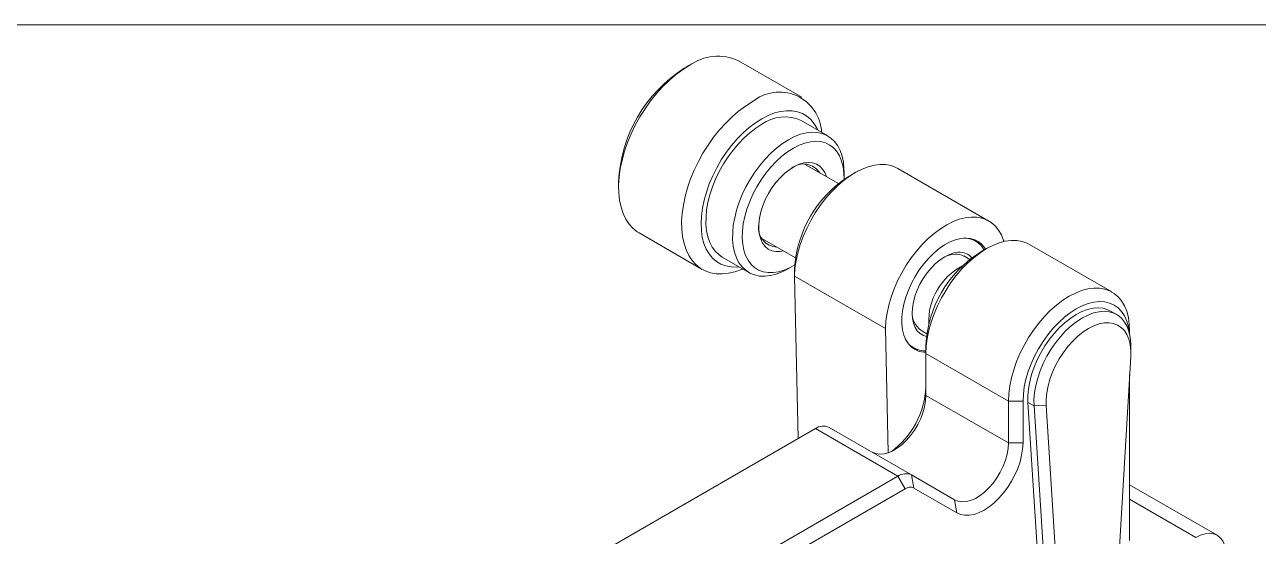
# Model space of a CAD drawing. Header units: inches. Extents: x 0.1 to 10.9, y 0 to 8.5.
# Drawn here: x 7.199 to 8.998, y 7.704 to 8.451 of the extents above; entities that cross this region are included whole.
import ezdxf

# ---------------------------------------------------------------- set-up
doc = ezdxf.new("R2010")
doc.units = ezdxf.units.IN
doc.header["$MEASUREMENT"] = 0

msp = doc.modelspace()

# ---------------------------------------------------------------- linework, layer by layer
at = {"color": 7, "linetype": 'Continuous', "lineweight": 0}
for p, q in [((0.0622, 8.4506), (10.9445, 8.4506)), ((8.1674, 8.3909), (8.1603, 8.3868)), ((8.3318, 8.345), (8.2399, 8.398)), ((8.3698, 8.2884), (8.3309, 8.3108)), ((8.3853, 8.2189), (8.3361, 8.2472)), ((8.6047, 8.1643), (8.4721, 8.2409)), ((8.0648, 8.2214), (8.0648, 8.2133)), ((8.3937, 8.2276), (8.3937, 8.2357)), ((8.4096, 8.2347), (8.4008, 8.2296)), ((8.0949, 8.1469), (8.1868, 8.0938)), ((8.2736, 8.139), (8.3228, 8.1106)), ((8.5819, 8.1371), (8.5791, 8.1385)), ((8.5854, 8.135), (8.5819, 8.1371)), ((8.5768, 8.1083), (8.5682, 8.1133)), ((8.6014, 8.124), (8.5908, 8.1178)), ((8.7841, 8.0608), (8.6639, 8.1301)), ((8.216, 8.1116), (8.2548, 8.0892)), ((8.3124, 8.0949), (8.3194, 8.099)), ((8.3213, 8.0841), (8.4538, 8.0076)), ((8.3213, 8.0841), (8.3267, 7.847)), ((8.7911, 8.0279), (8.7822, 8.033)), ((8.458, 7.8262), (8.4538, 8.0076)), ((8.5057, 8.005), (8.5143, 8)), ((8.81, 8.0035), (8.81, 7.9992)), ((8.4893, 7.9829), (8.4919, 7.9812)), ((8.4919, 7.9812), (8.4954, 7.9792)), ((8.513, 7.9831), (8.513, 7.9709)), ((8.6333, 7.9015), (8.513, 7.9709)), ((8.513, 7.9709), (8.513, 7.91)), ((8.8118, 7.9719), (8.8118, 7.9821)), ((8.794, 7.6722), (8.8116, 7.9667)), ((8.81, 7.6984), (8.81, 7.9398)), ((8.6333, 7.8406), (8.513, 7.91)), ((8.6333, 7.9015), (8.6545, 7.9015)), ((8.6333, 7.8406), (8.6333, 7.9015)), ((8.6545, 7.9015), (8.6545, 7.8406)), ((8.6617, 7.8998), (8.6793, 7.6257)), ((8.6706, 7.8947), (8.6617, 7.8998)), ((8.6882, 7.8954), (8.6706, 7.8947)), ((8.6882, 7.6206), (8.6706, 7.8947)), ((8.6882, 7.8954), (8.7058, 7.6213)), ((8.3518, 7.8615), (7.9629, 7.637)), ((8.472, 7.7921), (8.3518, 7.8615)), ((8.492, 7.7941), (8.3718, 7.8634)), ((8.6333, 7.8406), (8.6545, 7.8406)), ((8.0831, 7.5676), (8.472, 7.7921)), ((8.472, 7.7921), (8.4826, 7.7737)), ((8.492, 7.7941), (8.4951, 7.7749)), ((8.492, 7.7941), (8.5548, 7.7578)), ((8.4826, 7.7737), (8.0937, 7.5492)), ((8.5579, 7.7387), (8.4951, 7.7749)), ((8.9376, 7.706), (8.81, 7.7797)), ((8.5548, 7.7578), (8.5579, 7.7387))]:
    msp.add_line(p, q, dxfattribs=at)
at = {"color": 8, "linetype": 'Continuous', "lineweight": 0}
msp.add_line((8.9064, 7.7029), (8.81, 7.7585), dxfattribs=at)
at = {"color": 7, "linetype": 'Continuous', "lineweight": 0, "flags": 128}
for points in [[(8.1677, 8.3911), (8.1578, 8.3848), (8.148, 8.3776), (8.1384, 8.3693), (8.129, 8.3601), (8.12, 8.3502), (8.1115, 8.3395), (8.1034, 8.3281), (8.096, 8.3163), (8.0892, 8.304), (8.0832, 8.2915), (8.0779, 8.2787), (8.0735, 8.2659), (8.07, 8.2532), (8.0673, 8.2407), (8.0656, 8.2284), (8.0649, 8.2166), (8.0651, 8.2052), (8.0663, 8.1946), (8.0684, 8.1846), (8.0714, 8.1754), (8.0753, 8.1672), (8.0801, 8.1599), (8.0857, 8.1537), (8.0921, 8.1486), (8.0949, 8.1469)], [(8.2597, 8.338), (8.2498, 8.3318), (8.2399, 8.3245), (8.2303, 8.3162), (8.221, 8.3071), (8.212, 8.2971), (8.2034, 8.2864), (8.1954, 8.2751), (8.1879, 8.2632), (8.1812, 8.2509), (8.1751, 8.2384), (8.1699, 8.2257), (8.1654, 8.2129), (8.1619, 8.2001), (8.1593, 8.1876), (8.1576, 8.1753), (8.1568, 8.1635), (8.157, 8.1522), (8.1582, 8.1415), (8.1603, 8.1315), (8.1633, 8.1224), (8.1672, 8.1141), (8.172, 8.1069), (8.1776, 8.1007), (8.184, 8.0956), (8.1911, 8.0916), (8.1988, 8.0889), (8.207, 8.0874), (8.2158, 8.0871), (8.2249, 8.088), (8.2344, 8.0902), (8.2441, 8.0935), (8.246, 8.0943)], [(8.2737, 8.3135), (8.2645, 8.3076), (8.2554, 8.3007), (8.2464, 8.2928), (8.2378, 8.284), (8.2295, 8.2744), (8.2217, 8.2642), (8.2145, 8.2533), (8.208, 8.242), (8.2021, 8.2303), (8.1971, 8.2185), (8.1928, 8.2065), (8.1895, 8.1946), (8.1871, 8.1829), (8.1856, 8.1715), (8.1851, 8.1606), (8.1855, 8.1501), (8.1869, 8.1404), (8.1893, 8.1314), (8.1926, 8.1234), (8.1967, 8.1162), (8.2018, 8.1101), (8.2076, 8.1052), (8.2141, 8.1013), (8.2212, 8.0987), (8.229, 8.0974), (8.2372, 8.0972), (8.2404, 8.0975)], [(8.3554, 8.2967), (8.3543, 8.2991), (8.3501, 8.3062), (8.3451, 8.3123), (8.3393, 8.3173), (8.3328, 8.3211), (8.3256, 8.3237), (8.3179, 8.3251), (8.3097, 8.3252), (8.301, 8.3241), (8.2921, 8.3218), (8.283, 8.3182), (8.2737, 8.3135)], [(8.2737, 8.3053), (8.2649, 8.2997), (8.2562, 8.2931), (8.2477, 8.2855), (8.2396, 8.277), (8.2318, 8.2678), (8.2245, 8.2579), (8.2177, 8.2475), (8.2116, 8.2366), (8.2063, 8.2254), (8.2017, 8.2141), (8.198, 8.2027), (8.1952, 8.1915), (8.1932, 8.1804), (8.1923, 8.1698), (8.1922, 8.1596), (8.1932, 8.15), (8.195, 8.1411), (8.1978, 8.1331), (8.2015, 8.126), (8.206, 8.1199), (8.2113, 8.1148), (8.216, 8.1116)], [(8.3937, 8.2357), (8.3935, 8.2404), (8.3926, 8.25), (8.3908, 8.2589), (8.388, 8.2669), (8.3843, 8.274), (8.3798, 8.2802), (8.3745, 8.2852), (8.3685, 8.2891), (8.3618, 8.2919), (8.3545, 8.2934), (8.3467, 8.2937), (8.3386, 8.2928), (8.3301, 8.2907), (8.3214, 8.2873), (8.3126, 8.2828)], [(8.3126, 8.2828), (8.3038, 8.2773), (8.2951, 8.2706), (8.2866, 8.263), (8.2784, 8.2546), (8.2707, 8.2453), (8.2633, 8.2354), (8.2566, 8.225), (8.2505, 8.2141), (8.2452, 8.203), (8.2406, 8.1916), (8.2369, 8.1803), (8.2341, 8.169), (8.2321, 8.158), (8.2312, 8.1473), (8.2311, 8.1371), (8.232, 8.1276), (8.2339, 8.1187), (8.2367, 8.1107), (8.2404, 8.1035), (8.2449, 8.0974), (8.2502, 8.0924), (8.2562, 8.0884), (8.2629, 8.0857), (8.2702, 8.0841), (8.2779, 8.0838), (8.2861, 8.0848), (8.2946, 8.0869), (8.3033, 8.0902), (8.3121, 8.0947), (8.3124, 8.0949)], [(8.3936, 8.2251), (8.3934, 8.2345), (8.3922, 8.2435), (8.3901, 8.2517), (8.387, 8.2591), (8.3831, 8.2655), (8.3784, 8.2709), (8.3728, 8.2751), (8.3666, 8.2781), (8.3598, 8.28), (8.3524, 8.2806), (8.3446, 8.2799), (8.3365, 8.278), (8.3281, 8.2749), (8.3197, 8.2706)], [(8.3197, 8.2706), (8.3112, 8.2652), (8.3028, 8.2587), (8.2947, 8.2513), (8.2869, 8.243), (8.2795, 8.2339), (8.2726, 8.2242), (8.2663, 8.214), (8.2608, 8.2034), (8.256, 8.1926), (8.252, 8.1817), (8.2489, 8.1708), (8.2467, 8.16), (8.2455, 8.1496), (8.2452, 8.1397), (8.2459, 8.1303), (8.2475, 8.1217), (8.2501, 8.1139), (8.2536, 8.107), (8.258, 8.1011), (8.2631, 8.0963), (8.269, 8.0926), (8.2756, 8.0902), (8.2827, 8.089), (8.2903, 8.089), (8.2982, 8.0903), (8.3065, 8.0928), (8.3149, 8.0965), (8.3216, 8.1002)], [(8.3678, 8.229), (8.3655, 8.2348), (8.3622, 8.2401), (8.3581, 8.2443), (8.3532, 8.2473), (8.3477, 8.2492), (8.3416, 8.2497), (8.3351, 8.2491), (8.3283, 8.2471), (8.3213, 8.2439), (8.3143, 8.2396), (8.3074, 8.2343), (8.3007, 8.2279), (8.2944, 8.2207), (8.2885, 8.2128), (8.2833, 8.2044), (8.2787, 8.1956), (8.275, 8.1866), (8.2721, 8.1775), (8.2702, 8.1686), (8.2692, 8.1599), (8.2691, 8.1518), (8.2701, 8.1443), (8.272, 8.1376), (8.2748, 8.1318), (8.2785, 8.1271), (8.283, 8.1234), (8.2883, 8.121), (8.2941, 8.1198), (8.3004, 8.1198), (8.3053, 8.1207)], [(8.4721, 8.2409), (8.4692, 8.2424), (8.4621, 8.245), (8.4545, 8.2465), (8.4463, 8.2467), (8.4378, 8.2456), (8.4289, 8.2434), (8.4199, 8.2399), (8.4107, 8.2353), (8.4015, 8.2296), (8.3925, 8.2228), (8.3836, 8.2151), (8.3749, 8.2065), (8.3667, 8.1971), (8.3589, 8.1869), (8.3517, 8.1762), (8.3451, 8.1651), (8.3392, 8.1535), (8.334, 8.1418), (8.3297, 8.13), (8.3262, 8.1181), (8.3236, 8.1065), (8.322, 8.0951), (8.3213, 8.0841)], [(8.4538, 8.0076), (8.4546, 8.0186), (8.4562, 8.0299), (8.4588, 8.0416), (8.4623, 8.0534), (8.4666, 8.0653), (8.4717, 8.077), (8.4777, 8.0885), (8.4843, 8.0997), (8.4915, 8.1104), (8.4993, 8.1205), (8.5075, 8.1299), (8.5161, 8.1386), (8.525, 8.1463), (8.5341, 8.1531), (8.5433, 8.1588), (8.5525, 8.1634), (8.5615, 8.1668), (8.5704, 8.1691), (8.5789, 8.1701), (8.587, 8.1699), (8.5947, 8.1685), (8.6018, 8.1659), (8.6082, 8.1621), (8.614, 8.1571), (8.6189, 8.151), (8.6231, 8.144), (8.6263, 8.1359), (8.6269, 8.1343)], [(8.513, 7.9728), (8.5099, 7.9729), (8.5033, 7.9742), (8.4973, 7.9767), (8.4919, 7.9803), (8.4874, 7.9852), (8.4836, 7.9911), (8.4807, 7.998), (8.4788, 8.0058), (8.4778, 8.0143), (8.4778, 8.0235), (8.4788, 8.0332), (8.4807, 8.0432), (8.4836, 8.0534), (8.4874, 8.0636), (8.4919, 8.0738), (8.4973, 8.0836), (8.5033, 8.0931), (8.5099, 8.102), (8.5171, 8.1102), (8.5246, 8.1176), (8.5323, 8.124), (8.5402, 8.1294), (8.5482, 8.1337), (8.556, 8.1368), (8.5637, 8.1387), (8.571, 8.1394), (8.5779, 8.1388), (8.5842, 8.1369), (8.5899, 8.1338), (8.5949, 8.1295), (8.5991, 8.1241), (8.5998, 8.123)], [(8.6639, 8.1301), (8.6606, 8.1319), (8.6534, 8.1345), (8.6456, 8.1358), (8.6374, 8.1359), (8.6287, 8.1347), (8.6198, 8.1323), (8.6107, 8.1287), (8.6014, 8.124), (8.5922, 8.1181), (8.5831, 8.1111), (8.5741, 8.1032), (8.5655, 8.0944), (8.5572, 8.0848), (8.5495, 8.0745), (8.5423, 8.0636), (8.5357, 8.0523), (8.5299, 8.0406), (8.5249, 8.0287), (8.5207, 8.0168), (8.5174, 8.0049), (8.515, 7.9932), (8.5135, 7.9818), (8.513, 7.9709)], [(8.5851, 8.1365), (8.5896, 8.1326), (8.5912, 8.1307)], [(8.5602, 8.1187), (8.5538, 8.1177), (8.5472, 8.1155), (8.5404, 8.1122), (8.5336, 8.1077), (8.5269, 8.1021), (8.5205, 8.0957), (8.5146, 8.0885), (8.5091, 8.0806), (8.5043, 8.0723), (8.5002, 8.0636), (8.497, 8.0548), (8.4946, 8.0461), (8.4932, 8.0376), (8.4927, 8.0294), (8.4932, 8.0219), (8.4947, 8.0151), (8.4971, 8.0091), (8.5003, 8.0041), (8.5044, 8.0001), (8.5093, 7.9974), (8.5138, 7.996)], [(8.6333, 7.9015), (8.6337, 7.9124), (8.6352, 7.9238), (8.6376, 7.9355), (8.6409, 7.9474), (8.6451, 7.9593), (8.6501, 7.9712), (8.656, 7.9829), (8.6625, 7.9942), (8.6697, 8.0051), (8.6774, 8.0154), (8.6857, 8.025), (8.6943, 8.0338), (8.7033, 8.0417), (8.7124, 8.0487), (8.7216, 8.0546), (8.7309, 8.0593), (8.74, 8.0629), (8.749, 8.0653), (8.7576, 8.0665), (8.7658, 8.0664), (8.7736, 8.0651), (8.7808, 8.0625), (8.7873, 8.0587), (8.7931, 8.0538), (8.7982, 8.0477), (8.8024, 8.0406), (8.8057, 8.0326), (8.8081, 8.0236), (8.8095, 8.0139), (8.81, 8.0035)], [(8.8095, 8.0014), (8.8081, 8.0101), (8.8057, 8.0184), (8.8023, 8.0258), (8.7981, 8.0322), (8.7931, 8.0375), (8.7872, 8.0416), (8.7807, 8.0446), (8.7736, 8.0463), (8.766, 8.0468), (8.7579, 8.046), (8.7496, 8.0439), (8.741, 8.0407), (8.7322, 8.0362), (8.7235, 8.0306), (8.7149, 8.0239), (8.7066, 8.0163), (8.6985, 8.0078), (8.6909, 7.9985), (8.6837, 7.9886), (8.6772, 7.9781), (8.6714, 7.9673), (8.6664, 7.9561), (8.6622, 7.9449), (8.6588, 7.9337), (8.6564, 7.9226), (8.655, 7.9118), (8.6545, 7.9015)], [(8.7822, 8.033), (8.778, 8.035), (8.7714, 8.037), (8.7642, 8.0377), (8.7566, 8.0371), (8.7487, 8.0353), (8.7405, 8.0322), (8.7322, 8.028), (8.724, 8.0227), (8.7158, 8.0163), (8.7079, 8.009), (8.7003, 8.0007), (8.6931, 7.9918), (8.6865, 7.9822), (8.6805, 7.9721), (8.6752, 7.9617), (8.6707, 7.9511), (8.6671, 7.9404), (8.6643, 7.9297), (8.6625, 7.9194), (8.6616, 7.9093), (8.6617, 7.8998)], [(8.6706, 7.8947), (8.6704, 7.9042), (8.6713, 7.9143), (8.6731, 7.9246), (8.6759, 7.9353), (8.6795, 7.946), (8.684, 7.9566), (8.6893, 7.967), (8.6953, 7.9771), (8.7019, 7.9867), (8.7091, 7.9956), (8.7167, 8.0039), (8.7246, 8.0112), (8.7328, 8.0176), (8.7411, 8.0229), (8.7494, 8.0271), (8.7575, 8.0302), (8.7655, 8.032), (8.7731, 8.0326), (8.7802, 8.0319), (8.7868, 8.0299), (8.7928, 8.0268), (8.7981, 8.0225), (8.8026, 8.017), (8.8063, 8.0105), (8.809, 8.0031), (8.8109, 7.9948), (8.8117, 7.9858), (8.8118, 7.9821)], [(8.8116, 7.9667), (8.8117, 7.9757), (8.8108, 7.9842), (8.8089, 7.9918), (8.8061, 7.9986), (8.8023, 8.0044), (8.7978, 8.0091), (8.7925, 8.0126), (8.7865, 8.0149), (8.7799, 8.016), (8.7728, 8.0158), (8.7654, 8.0143), (8.7577, 8.0115), (8.7499, 8.0076), (8.7421, 8.0025), (8.7345, 7.9964), (8.727, 7.9893), (8.72, 7.9814), (8.7134, 7.9727), (8.7074, 7.9635), (8.7021, 7.9538), (8.6975, 7.9439), (8.6938, 7.9338), (8.691, 7.9238), (8.6891, 7.9139), (8.6881, 7.9044), (8.6882, 7.8954)], [(8.5021, 7.9763), (8.498, 7.9772), (8.494, 7.9787)], [(8.513, 7.91), (8.5125, 7.902), (8.5111, 7.8935), (8.5086, 7.8848), (8.5053, 7.8761), (8.5011, 7.8675), (8.4962, 7.8593), (8.4907, 7.8516), (8.4847, 7.8446), (8.4782, 7.8385), (8.4716, 7.8333), (8.4648, 7.8292), (8.4581, 7.8263), (8.4516, 7.8246), (8.4454, 7.8242), (8.4397, 7.8251), (8.435, 7.827)], [(8.5548, 7.7578), (8.5599, 7.7557), (8.5656, 7.7548), (8.5718, 7.7552), (8.5783, 7.7569), (8.585, 7.7598), (8.5918, 7.7639), (8.5985, 7.7691), (8.6049, 7.7752), (8.6109, 7.7822), (8.6164, 7.7899), (8.6213, 7.7981), (8.6255, 7.8067), (8.6288, 7.8154), (8.6313, 7.8241), (8.6328, 7.8326), (8.6333, 7.8406)], [(8.6545, 7.8406), (8.654, 7.8318), (8.6525, 7.8226), (8.6502, 7.8132), (8.6469, 7.8036), (8.6428, 7.7941), (8.6379, 7.7849), (8.6323, 7.776), (8.6262, 7.7677), (8.6195, 7.7601), (8.6125, 7.7533), (8.6053, 7.7475), (8.5979, 7.7427), (8.5905, 7.739), (8.5833, 7.7364), (8.5762, 7.7351), (8.5696, 7.7351), (8.5635, 7.7363), (8.5579, 7.7387)], [(8.9064, 7.7029), (8.9133, 7.7063), (8.92, 7.7083), (8.9264, 7.709), (8.9323, 7.7082), (8.9376, 7.706), (8.9421, 7.7025), (8.9457, 7.6978), (8.9484, 7.6919), (8.95, 7.6851), (8.9506, 7.6774)]]:
    msp.add_lwpolyline(points, dxfattribs=at)
at = {"color": 7, "linetype": 'Continuous', "lineweight": 0}
for centre, radius, start, end in [((8.2098, 8.3325), 0.0721, 65.3379, 125.7107), ((8.2719, 8.2121), 0.2073, 122.4692, 177.4181), ((8.2992, 8.2905), 0.0618, 2.7913, 129.7831), ((8.307, 8.2594), 0.0567, 65.0543, 125.9944), ((8.3345, 8.2196), 0.0279, 32.3805, 127.2664), ((8.4936, 8.084), 0.1726, 122.5264, 176.5712), ((8.2968, 8.1542), 0.028, 172.8348, 267.529), ((8.5693, 8.107), 0.0322, 27.4663, 92.8249), ((8.6811, 7.9759), 0.1682, 122.4592, 177.5462), ((8.5585, 8.0754), 0.0409, 94.6775, 119.0836), ((8.5569, 8.0933), 0.0229, 60.5733, 94.2984), ((8.5622, 8.0949), 0.0239, 41.6253, 94.759), ((8.6087, 8.0177), 0.0917, 117.7151, 182.2139), ((8.5237, 8.0302), 0.031, 177.3203, 234.4112), ((8.5116, 8.0072), 0.0323, 207.2134, 272.5061), ((8.3889, 7.9283), 0.1243, 306.0709, 357.2037), ((8.3635, 7.8451), 0.0201, 65.6899, 125.6176), ((8.4837, 7.7757), 0.0201, 65.6899, 125.6176), ((8.49, 7.7635), 0.0126, 65.6899, 125.6176)]:
    msp.add_arc(centre, radius, start, end, dxfattribs=at)
msp.add_open_spline([(8.3213, 8.0943), (8.3213, 8.0909), (8.3213, 8.0875), (8.3213, 8.0841)], degree=3, dxfattribs=at)

doc.saveas('drawing.dxf')
